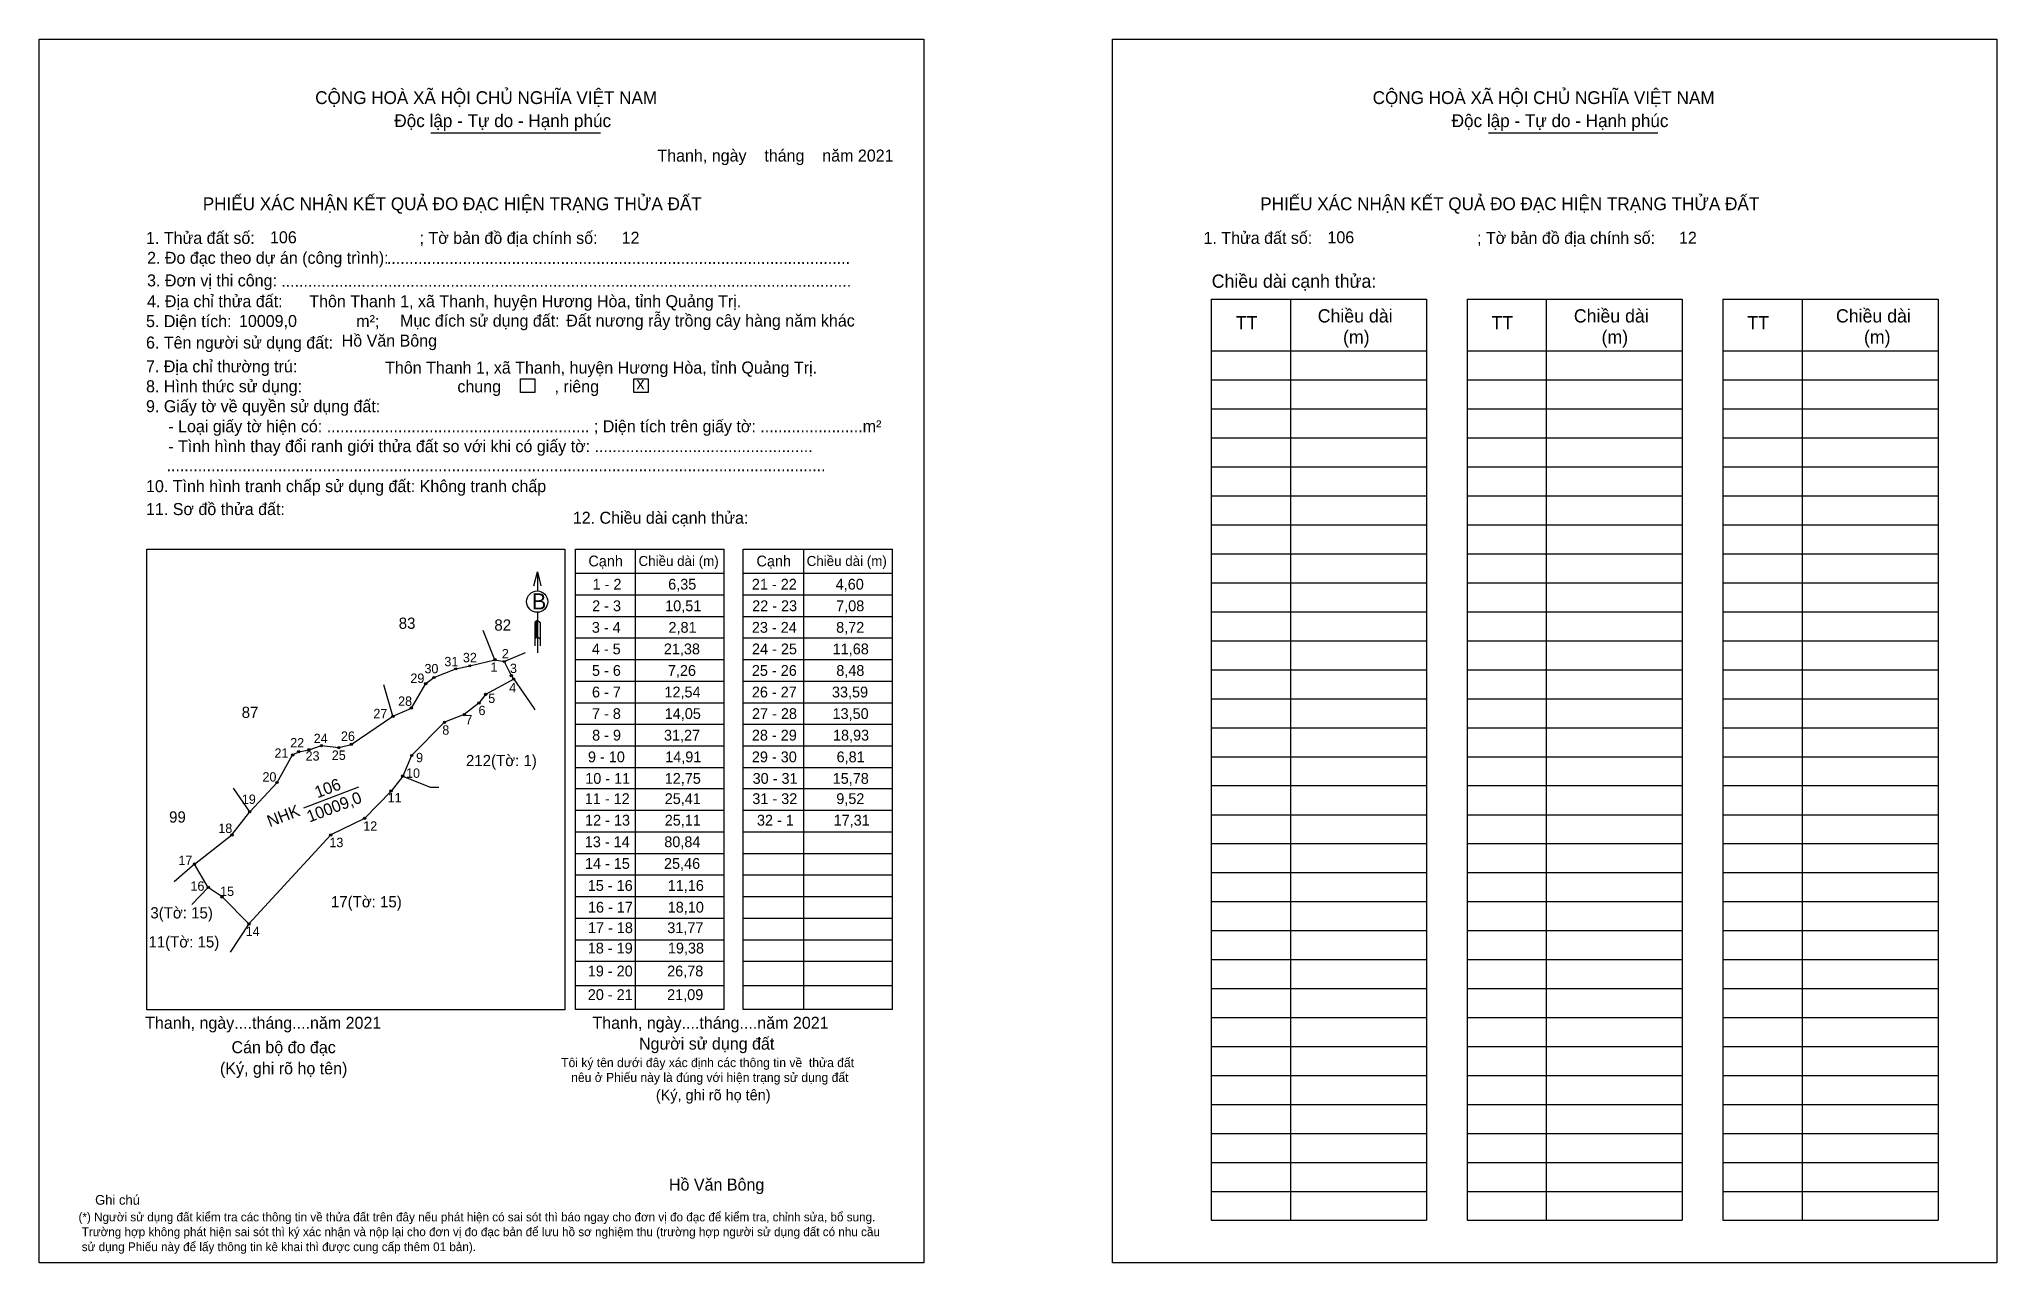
# Model space of a CAD drawing. Extents: x 544534 to 545842, y 1822777 to 1823594.
import ezdxf

# ---------------------------------------------------------------- set-up
doc = ezdxf.new("R2010")
doc.units = 0
for name, color, linetype in [('CanhThua', 7, 'Continuous'), ('kqddKhungInTrang1', 7, 'Continuous'), ('kqddKhungInTrang2', 7, 'Continuous'), ('kqddNoiDung', 7, 'Continuous'), ('kqddTemplate', 7, 'Continuous'), ('Level 1', 7, 'Continuous'), ('MocDinhThua', 7, 'Continuous'), ('NhanDiaChinhThua', 7, 'Continuous'), ('NhanTuCan', 7, 'Continuous'), ('RauThua', 7, 'Continuous'), ('SoHieuDinhThua', 7, 'Continuous')]:
    doc.layers.add(name, color=color, linetype=linetype)

msp = doc.modelspace()

# ---------------------------------------------------------------- linework, layer by layer
at = {"layer": 'CanhThua'}
for p, q in [((544821.8, 1823175.4), (544838.6, 1823179.5)), ((544838.6, 1823179.5), (544844.8, 1823178.3)), ((544844.8, 1823178.3), (544849.5, 1823168.9)), ((544792.3, 1823163.5), (544797.8, 1823167.6)), ((544797.8, 1823167.6), (544812.4, 1823173.4)), ((544812.4, 1823173.4), (544821.8, 1823175.4)), ((544851.1, 1823166.5), (544832.3, 1823156.3)), ((544849.5, 1823168.9), (544851.1, 1823166.5)), ((544782.8, 1823147.2), (544792.3, 1823163.5)), ((544832.3, 1823156.3), (544827.9, 1823150.5)), ((544742.6, 1823122.9), (544770.4, 1823141.7)), ((544770.4, 1823141.7), (544782.8, 1823147.2)), ((544818.1, 1823142.8), (544804.9, 1823137.7)), ((544827.9, 1823150.5), (544818.1, 1823142.8)), ((544804.9, 1823137.7), (544782.9, 1823115.5)), ((544693, 1823097.5), (544703.4, 1823115.9)), ((544703.4, 1823115.9), (544707.5, 1823118)), ((544707.5, 1823118), (544714.4, 1823119.4)), ((544714.4, 1823119.4), (544722.7, 1823122.1)), ((544722.7, 1823122.1), (544734.3, 1823120.8)), ((544734.3, 1823120.8), (544742.6, 1823122.9)), ((544782.9, 1823115.5), (544777, 1823101.8)), ((544777, 1823101.8), (544769.2, 1823091.8)), ((544674.8, 1823077.9), (544693, 1823097.5)), ((544769.2, 1823091.8), (544751.5, 1823073.5)), ((544662.9, 1823062.5), (544674.8, 1823077.9)), ((544751.5, 1823073.5), (544728.9, 1823062.5)), ((544637.9, 1823043), (544662.9, 1823062.5)), ((544728.9, 1823062.5), (544674.2, 1823003)), ((544647.1, 1823027.4), (544637.9, 1823043)), ((544656.3, 1823021.1), (544647.1, 1823027.4)), ((544674.2, 1823003), (544656.3, 1823021.1))]:
    msp.add_line(p, q, dxfattribs=at)
at = {"layer": 'kqddKhungInTrang1'}
msp.add_lwpolyline([(544534.1, 1823593.9), (545125, 1823593.9), (545125, 1822776.7), (544534.1, 1822776.7)], close=True, dxfattribs=at)
at = {"layer": 'kqddKhungInTrang2'}
msp.add_lwpolyline([(545251, 1823593.9), (545841.9, 1823593.9), (545841.9, 1822776.7), (545251, 1822776.7)], close=True, dxfattribs=at)
at = {"layer": 'kqddTemplate'}
for p, q in [((544795.8, 1823531.4), (544909, 1823531.4)), ((545502.2, 1823531.4), (545615.3, 1823531.4)), ((545317.1, 1823420.3), (545460.8, 1823420.3)), ((545317.1, 1823420.3), (545317.1, 1822805.1)), ((545370, 1823420.3), (545370, 1822805.1)), ((545460.8, 1823420.3), (545460.8, 1822805.1)), ((545488, 1823420.3), (545488, 1822805.1)), ((545488, 1823420.3), (545631.7, 1823420.3)), ((545540.9, 1823420.3), (545540.9, 1822805.1)), ((545631.7, 1823420.3), (545631.7, 1822805.1)), ((545658.9, 1823420.3), (545658.9, 1822805.1)), ((545658.9, 1823420.3), (545802.6, 1823420.3)), ((545711.8, 1823420.3), (545711.8, 1822805.1)), ((545802.6, 1823420.3), (545802.6, 1822805.1)), ((545317.1, 1823385.7), (545460.8, 1823385.7)), ((545488, 1823385.7), (545631.7, 1823385.7)), ((545658.9, 1823385.7), (545802.6, 1823385.7)), ((545317.1, 1823366.3), (545460.8, 1823366.3)), ((545488, 1823366.3), (545631.7, 1823366.3)), ((545658.9, 1823366.3), (545802.6, 1823366.3)), ((545317.1, 1823347), (545460.8, 1823347)), ((545488, 1823347), (545631.7, 1823347)), ((545658.9, 1823347), (545802.6, 1823347)), ((545317.1, 1823327.6), (545460.8, 1823327.6)), ((545488, 1823327.6), (545631.7, 1823327.6)), ((545658.9, 1823327.6), (545802.6, 1823327.6)), ((545317.1, 1823308.3), (545460.8, 1823308.3)), ((545488, 1823308.3), (545631.7, 1823308.3)), ((545658.9, 1823308.3), (545802.6, 1823308.3)), ((545317.1, 1823288.9), (545460.8, 1823288.9)), ((545488, 1823288.9), (545631.7, 1823288.9)), ((545658.9, 1823288.9), (545802.6, 1823288.9)), ((545317.1, 1823269.6), (545460.8, 1823269.6)), ((545488, 1823269.6), (545631.7, 1823269.6)), ((545658.9, 1823269.6), (545802.6, 1823269.6)), ((544892.3, 1823253.4), (544991.8, 1823253.4)), ((544892.3, 1822945.8), (544892.3, 1823253.4)), ((544932.3, 1823253.4), (544932.3, 1822945.8)), ((544991.8, 1822945.8), (544991.8, 1823253.4)), ((545004.5, 1823253.4), (545104.1, 1823253.4)), ((545004.5, 1822945.8), (545004.5, 1823253.4)), ((545044.6, 1823253.4), (545044.6, 1822945.8)), ((545104.1, 1822945.8), (545104.1, 1823253.4)), ((545317.1, 1823250.2), (545460.8, 1823250.2)), ((545488, 1823250.2), (545631.7, 1823250.2)), ((545658.9, 1823250.2), (545802.6, 1823250.2)), ((544866.9, 1823238.2), (544866.9, 1823225.3)), ((544892.3, 1823237.3), (544991.8, 1823237.3)), ((545004.5, 1823237.3), (545104.1, 1823237.3)), ((545317.1, 1823230.8), (545460.8, 1823230.8)), ((545488, 1823230.8), (545631.7, 1823230.8)), ((545658.9, 1823230.8), (545802.6, 1823230.8)), ((544892.3, 1823222.9), (544991.8, 1823222.9)), ((545004.5, 1823222.9), (545104.1, 1823222.9)), ((544867, 1823205.9), (544865.3, 1823204.4)), ((544867, 1823205.2), (544865.3, 1823203.6)), ((544867, 1823204.5), (544865.3, 1823202.9)), ((544865.3, 1823204.4), (544865.3, 1823188.8)), ((544867, 1823203.7), (544865.3, 1823202.2)), ((544866.9, 1823211.2), (544867, 1823184)), ((544867, 1823205.9), (544868.7, 1823204.4)), ((544868.7, 1823204.4), (544868.7, 1823188.8)), ((544892.3, 1823208.4), (544991.8, 1823208.4)), ((545004.5, 1823208.4), (545104.1, 1823208.4)), ((545317.1, 1823211.5), (545460.8, 1823211.5)), ((545488, 1823211.5), (545631.7, 1823211.5)), ((545658.9, 1823211.5), (545802.6, 1823211.5)), ((544867, 1823203), (544865.3, 1823201.4)), ((544867, 1823202.3), (544865.3, 1823200.7)), ((544867, 1823201.5), (544865.3, 1823199.9)), ((544867, 1823200.8), (544865.3, 1823199.2)), ((544867, 1823200.1), (544865.3, 1823198.5)), ((544867, 1823199.3), (544865.3, 1823197.7)), ((544867, 1823198.6), (544865.3, 1823197)), ((544867, 1823197.8), (544865.3, 1823196.3)), ((544867, 1823197.1), (544865.3, 1823195.5)), ((544867, 1823196.4), (544865.3, 1823194.8)), ((544867, 1823195.6), (544865.3, 1823194)), ((544867, 1823194.9), (544865.3, 1823193.3)), ((544867, 1823194.9), (544868.7, 1823193.3)), ((544892.3, 1823194), (544991.8, 1823194)), ((545004.5, 1823194), (545104.1, 1823194)), ((545317.1, 1823192.1), (545460.8, 1823192.1)), ((545488, 1823192.1), (545631.7, 1823192.1)), ((545658.9, 1823192.1), (545802.6, 1823192.1)), ((544892.3, 1823179.6), (544991.8, 1823179.6)), ((545004.5, 1823179.6), (545104.1, 1823179.6)), ((544892.3, 1823165.2), (544991.8, 1823165.2)), ((545004.5, 1823165.2), (545104.1, 1823165.2)), ((545317.1, 1823172.8), (545460.8, 1823172.8)), ((545488, 1823172.8), (545631.7, 1823172.8)), ((545658.9, 1823172.8), (545802.6, 1823172.8)), ((545317.1, 1823153.4), (545460.8, 1823153.4)), ((545488, 1823153.4), (545631.7, 1823153.4)), ((545658.9, 1823153.4), (545802.6, 1823153.4)), ((544892.3, 1823150.8), (544991.8, 1823150.8)), ((545004.5, 1823150.8), (545104.1, 1823150.8)), ((544892.3, 1823136.4), (544991.8, 1823136.4)), ((545004.5, 1823136.4), (545104.1, 1823136.4)), ((545317.1, 1823134.1), (545460.8, 1823134.1)), ((545488, 1823134.1), (545631.7, 1823134.1)), ((545658.9, 1823134.1), (545802.6, 1823134.1)), ((544892.3, 1823122), (544991.8, 1823122)), ((545004.5, 1823122), (545104.1, 1823122)), ((545317.1, 1823114.7), (545460.8, 1823114.7)), ((545488, 1823114.7), (545631.7, 1823114.7)), ((545658.9, 1823114.7), (545802.6, 1823114.7)), ((544892.3, 1823107.6), (544991.8, 1823107.6)), ((545004.5, 1823107.6), (545104.1, 1823107.6)), ((544991.8, 1823093.2), (544892.3, 1823093.2)), ((545104.1, 1823093.2), (545004.5, 1823093.2)), ((545317.1, 1823095.4), (545460.8, 1823095.4)), ((545488, 1823095.4), (545631.7, 1823095.4)), ((545658.9, 1823095.4), (545802.6, 1823095.4)), ((544991.8, 1823078.7), (544892.3, 1823078.7)), ((545104.1, 1823078.7), (545004.5, 1823078.7)), ((545317.1, 1823076), (545460.8, 1823076)), ((545488, 1823076), (545631.7, 1823076)), ((545658.9, 1823076), (545802.6, 1823076)), ((544991.8, 1823064.3), (544892.3, 1823064.3)), ((545104.1, 1823064.3), (545004.5, 1823064.3)), ((544991.8, 1823049.9), (544892.3, 1823049.9)), ((545104.1, 1823049.9), (545004.5, 1823049.9)), ((545317.1, 1823056.7), (545460.8, 1823056.7)), ((545488, 1823056.7), (545631.7, 1823056.7)), ((545658.9, 1823056.7), (545802.6, 1823056.7)), ((544991.8, 1823035.5), (544892.3, 1823035.5)), ((545104.1, 1823035.5), (545004.5, 1823035.5)), ((545317.1, 1823037.3), (545460.8, 1823037.3)), ((545488, 1823037.3), (545631.7, 1823037.3)), ((545658.9, 1823037.3), (545802.6, 1823037.3)), ((544991.8, 1823021.1), (544892.3, 1823021.1)), ((545104.1, 1823021.1), (545004.5, 1823021.1)), ((545317.1, 1823018), (545460.8, 1823018)), ((545488, 1823018), (545631.7, 1823018)), ((545658.9, 1823018), (545802.6, 1823018)), ((544991.8, 1823006.7), (544892.3, 1823006.7)), ((545104.1, 1823006.7), (545004.5, 1823006.7)), ((545317.1, 1822998.6), (545460.8, 1822998.6)), ((545488, 1822998.6), (545631.7, 1822998.6)), ((545658.9, 1822998.6), (545802.6, 1822998.6)), ((544991.8, 1822992.3), (544892.3, 1822992.3)), ((545104.1, 1822992.3), (545004.5, 1822992.3)), ((544991.8, 1822977.9), (544892.3, 1822977.9)), ((545104.1, 1822977.9), (545004.5, 1822977.9)), ((545317.1, 1822979.3), (545460.8, 1822979.3)), ((545488, 1822979.3), (545631.7, 1822979.3)), ((545658.9, 1822979.3), (545802.6, 1822979.3)), ((544991.8, 1822961.8), (544892.3, 1822961.8)), ((545104.1, 1822961.8), (545004.5, 1822961.8)), ((545317.1, 1822959.9), (545460.8, 1822959.9)), ((545488, 1822959.9), (545631.7, 1822959.9)), ((545658.9, 1822959.9), (545802.6, 1822959.9)), ((544991.8, 1822945.8), (544892.3, 1822945.8)), ((545104.1, 1822945.8), (545004.5, 1822945.8)), ((545317.1, 1822940.5), (545460.8, 1822940.5)), ((545488, 1822940.5), (545631.7, 1822940.5)), ((545658.9, 1822940.5), (545802.6, 1822940.5)), ((545317.1, 1822921.2), (545460.8, 1822921.2)), ((545488, 1822921.2), (545631.7, 1822921.2)), ((545658.9, 1822921.2), (545802.6, 1822921.2)), ((545317.1, 1822901.8), (545460.8, 1822901.8)), ((545488, 1822901.8), (545631.7, 1822901.8)), ((545658.9, 1822901.8), (545802.6, 1822901.8)), ((545317.1, 1822882.5), (545460.8, 1822882.5)), ((545488, 1822882.5), (545631.7, 1822882.5)), ((545658.9, 1822882.5), (545802.6, 1822882.5)), ((545317.1, 1822863.1), (545460.8, 1822863.1)), ((545488, 1822863.1), (545631.7, 1822863.1)), ((545658.9, 1822863.1), (545802.6, 1822863.1)), ((545317.1, 1822843.8), (545460.8, 1822843.8)), ((545488, 1822843.8), (545631.7, 1822843.8)), ((545658.9, 1822843.8), (545802.6, 1822843.8)), ((545317.1, 1822824.4), (545460.8, 1822824.4)), ((545488, 1822824.4), (545631.7, 1822824.4)), ((545658.9, 1822824.4), (545802.6, 1822824.4)), ((545317.1, 1822805.1), (545460.8, 1822805.1)), ((545488, 1822805.1), (545631.7, 1822805.1)), ((545658.9, 1822805.1), (545802.6, 1822805.1))]:
    msp.add_line(p, q, dxfattribs=at)
for points in [[(544855.7, 1823367), (544865.3, 1823367), (544865.3, 1823358), (544855.7, 1823358)], [(544931.3, 1823367), (544940.9, 1823367), (544940.9, 1823358), (544931.3, 1823358)], [(544606, 1823253.4), (544885.2, 1823253.4), (544885.2, 1822945.6), (544606, 1822945.6)]]:
    msp.add_lwpolyline(points, close=True, dxfattribs=at)
msp.add_lwpolyline([(544864.6, 1823228.9), (544866.9, 1823238.2), (544869.3, 1823228.9)], dxfattribs=at)
msp.add_circle((544866.8, 1823218.3), 7.09, dxfattribs=at)
at = {"layer": 'Level 1'}
for p, q in [((544838.6, 1823179.5), (544830.6, 1823199)), ((544844.8, 1823178.3), (544859, 1823184.3)), ((544770.4, 1823141.7), (544764.3, 1823162.8)), ((544674.8, 1823077.9), (544663.9, 1823093.8)), ((544637.9, 1823043), (544624.4, 1823031.1)), ((544647.1, 1823027.4), (544636.1, 1823015.9)), ((544674.2, 1823003), (544661.6, 1822984.2))]:
    msp.add_line(p, q, dxfattribs=at)
at = {"layer": 'MocDinhThua'}
for centre in [(544838.6, 1823179.5), (544844.8, 1823178.3), (544792.3, 1823163.5), (544797.8, 1823167.6), (544812.4, 1823173.4), (544821.8, 1823175.4), (544849.5, 1823168.9), (544851.1, 1823166.5), (544827.9, 1823150.5), (544832.3, 1823156.3), (544770.4, 1823141.7), (544782.8, 1823147.2), (544804.9, 1823137.7), (544818.1, 1823142.8), (544703.4, 1823115.9), (544707.5, 1823118), (544714.4, 1823119.4), (544722.7, 1823122.1), (544734.3, 1823120.8), (544742.6, 1823122.9), (544782.9, 1823115.5), (544777, 1823101.8), (544693, 1823097.5), (544769.2, 1823091.8), (544674.8, 1823077.9), (544751.5, 1823073.5), (544662.9, 1823062.5), (544728.9, 1823062.5), (544637.9, 1823043), (544647.1, 1823027.4), (544656.3, 1823021.1), (544674.2, 1823003)]:
    msp.add_circle(centre, 0.751, dxfattribs=at)
at = {"layer": 'NhanDiaChinhThua'}
msp.add_line((544711, 1823080.6), (544747.7, 1823094.7), dxfattribs=at)
at = {"layer": 'RauThua'}
for p, q in [((544851.1, 1823166.5), (544864, 1823147.8)), ((544864, 1823147.8), (544865.2, 1823146)), ((544777, 1823101.8), (544795.4, 1823094.3)), ((544795.4, 1823094.3), (544801.1, 1823094.4))]:
    msp.add_line(p, q, dxfattribs=at)

# ---------------------------------------------------------------- texts
at = {"layer": 'kqddNoiDung'}
for s, height, p in [('Thanh, ngày    tháng    năm 2021  ', 8.007, (544947.1, 1823512.2)), ('106', 8.01, (544688.3, 1823457.6)), ('12', 8.01, (544923.2, 1823457.3)), ('106', 8.01, (545394.7, 1823457.6)), ('12', 8.01, (545629.5, 1823457.3)), ('........................................................................................................', 8.0066, (544766.4, 1823443.8)), ('................................................................................................................................', 8.0066, (544695.8, 1823428.6)), ('10009,0', 8.01, (544667.6, 1823401.7)), ('Đất nương rẫy trồng cây hàng năm khác', 8.007, (544886.2, 1823402)), ('Hồ Văn Bông', 8.007, (544736.2, 1823388.6)), ('Thôn Thanh 1, xã Thanh, huyện Hương Hòa, tỉnh Quảng Trị.', 8.007, (544765.2, 1823370.6)), ('x', 8.01, (544933.1, 1823360.1)), ('1 - 2', 7.21, (544903.8, 1823226.3)), ('6,35', 7.21, (544954.3, 1823226.3)), ('21 - 22', 7.21, (545010.2, 1823226.3)), ('4,60', 7.21, (545066.2, 1823226.3)), ('2 - 3', 7.21, (544903.5, 1823211.9)), ('10,51', 7.21, (544952.3, 1823211.9)), ('22 - 23', 7.21, (545010.4, 1823211.9)), ('7,08', 7.21, (545066.5, 1823211.9)), ('3 - 4', 7.21, (544903.3, 1823197.5)), ('2,81', 7.21, (544954.5, 1823197.5)), ('23 - 24', 7.21, (545010.2, 1823197.5)), ('8,72', 7.21, (545066.5, 1823197.5)), ('4 - 5', 7.21, (544903.3, 1823183.1)), ('21,38', 7.21, (544951.4, 1823183.1)), ('24 - 25', 7.21, (545010.3, 1823183.1)), ('11,68', 7.21, (545064.2, 1823183.1)), ('5 - 6', 7.21, (544903.4, 1823168.7)), ('7,26', 7.21, (544954.1, 1823168.7)), ('25 - 26', 7.21, (545010.2, 1823168.7)), ('8,48', 7.21, (545066.6, 1823168.7)), ('6 - 7', 7.21, (544903.4, 1823154.3)), ('12,54', 7.21, (544951.8, 1823154.3)), ('26 - 27', 7.21, (545010.2, 1823154.3)), ('33,59', 7.21, (545063.7, 1823154.3)), ('7 - 8', 7.21, (544903.4, 1823139.9)), ('14,05', 7.21, (544952, 1823139.9)), ('27 - 28', 7.21, (545010.3, 1823139.9)), ('13,50', 7.21, (545064.1, 1823139.9)), ('8 - 9', 7.21, (544903.5, 1823125.5)), ('31,27', 7.21, (544951.5, 1823125.5)), ('28 - 29', 7.21, (545010.2, 1823125.5)), ('18,93', 7.21, (545064.4, 1823125.5)), ('9 - 10', 7.21, (544900.7, 1823111)), ('14,91', 7.21, (544952.3, 1823111)), ('29 - 30', 7.21, (545010.2, 1823111)), ('6,81', 7.21, (545066.8, 1823111)), ('10 - 11', 7.21, (544898.9, 1823096.6)), ('12,75', 7.21, (544952, 1823096.6)), ('30 - 31', 7.21, (545010.7, 1823096.6)), ('15,78', 7.21, (545064.2, 1823096.6)), ('11 - 12', 7.21, (544898.6, 1823083.1)), ('25,41', 7.21, (544952, 1823083.1)), ('31 - 32', 7.21, (545010.5, 1823083.1)), ('9,52', 7.21, (545066.6, 1823083.1)), ('12 - 13', 7.21, (544898.8, 1823068.7)), ('25,11', 7.21, (544952, 1823068.7)), ('32 - 1', 7.21, (545013.6, 1823068.7)), ('17,31', 7.21, (545064.8, 1823068.7)), ('13 - 14', 7.21, (544898.6, 1823054.3)), ('80,84', 7.21, (544951.7, 1823054.3)), ('14 - 15', 7.21, (544898.7, 1823039.8)), ('25,46', 7.21, (544951.5, 1823039.8)), ('15 - 16', 7.21, (544900.6, 1823025.1)), ('11,16', 7.21, (544954, 1823025.1)), ('16 - 17', 7.21, (544900.7, 1823010.6)), ('18,10', 7.21, (544954, 1823010.6)), ('17 - 18', 7.21, (544900.7, 1822996.9)), ('31,77', 7.21, (544953.7, 1822996.9)), ('18 - 19', 7.21, (544900.6, 1822983.3)), ('19,38', 7.21, (544954.1, 1822983.3)), ('19 - 20', 7.21, (544900.6, 1822968)), ('26,78', 7.21, (544953.6, 1822968)), ('20 - 21', 7.21, (544900.6, 1822952.2)), ('21,09', 7.21, (544953.6, 1822952.2)), ('Thanh, ngày....tháng....năm 2021', 8.007, (544604.9, 1822933)), ('Thanh, ngày....tháng....năm 2021', 8.007, (544903.7, 1822933)), ('Hồ Văn Bông', 8.007, (544954.8, 1822825))]:
    msp.add_text(s, height=height, dxfattribs=at).set_placement(p)
at = {"layer": 'kqddTemplate'}
for s, height, p in [('CỘNG HOÀ XÃ HỘI CHỦ NGHĨA VIỆT NAM', 8.54, (544718.5, 1823550.6)), ('CỘNG HOÀ XÃ HỘI CHỦ NGHĨA VIỆT NAM', 8.54, (545424.9, 1823550.6)), ('Độc lập - Tự do - Hạnh phúc', 8.54, (544771.4, 1823535.2)), ('Độc lập - Tự do - Hạnh phúc', 8.54, (545477.7, 1823535.2)), ('PHIẾU XÁC NHẬN KẾT QUẢ ĐO ĐẠC HIỆN TRẠNG THỬA ĐẤT', 8.54, (544643.4, 1823479.7)), ('PHIẾU XÁC NHẬN KẾT QUẢ ĐO ĐẠC HIỆN TRẠNG THỬA ĐẤT', 8.54, (545349.8, 1823479.7)), ('1. Thửa đất số:                                     ; Tờ bản đồ địa chính số:', 8.007, (544605.5, 1823457.2)), ('1. Thửa đất số:                                     ; Tờ bản đồ địa chính số:', 8.007, (545311.9, 1823457.2)), ('2. Đo đạc theo dự án (công trình): ', 8.007, (544606.2, 1823443.9)), ('3. Đơn vị thi công: ', 8.007, (544606.2, 1823428.8)), ('Chiều dài cạnh thửa:', 8.847, (545317.4, 1823427.9)), ('4. Địa chỉ thửa đất:      Thôn Thanh 1, xã Thanh, huyện Hương Hòa, tỉnh Quảng Trị.', 8.007, (544606.2, 1823414.9)), ('Chiều dài', 8.85, (545388.2, 1823404.7)), ('Chiều dài', 8.85, (545559.3, 1823404.7)), ('Chiều dài', 8.85, (545734.4, 1823404.7)), ('5. Diện tích:                            m²; ', 8.007, (544605.5, 1823401.6)), ('Mục đích sử dụng đất:', 8.007, (544775.2, 1823401.9)), ('TT', 8.85, (545333.5, 1823400.1)), ('(m)', 8.85, (545405.1, 1823390.6)), ('TT', 8.85, (545504.3, 1823400.1)), ('(m)', 8.85, (545577.8, 1823390.6)), ('TT', 8.85, (545675.2, 1823400.1)), ('(m)', 8.85, (545753.1, 1823390.6)), ('6. Tên người sử dụng đất:', 8.007, (544605.5, 1823387.3)), ('7. Địa chỉ thường trú:', 8.007, (544605.5, 1823371.4)), ('8. Hình thức sử dụng:', 8.007, (544605.5, 1823358.1)), ('chung            , riêng', 8.007, (544813.5, 1823358)), ('9. Giấy tờ về quyền sử dụng đất:', 8.007, (544605.5, 1823344.8)), ('     - Loại giấy tờ hiện có: ........................................................... ; Diện tích trên giấy tờ: .......................m²', 8.0066, (544605.5, 1823331.4)), ('     - Tình hình thay đổi ranh giới thửa đất so với khi có giấy tờ: .................................................', 8.0066, (544605.5, 1823318.1)), ('10. Tình hình tranh chấp sử dụng đất: Không tranh chấp', 8.007, (544605.5, 1823291.4)), ('....................................................................................................................................................', 8.0066, (544619.2, 1823305.4)), ('11. Sơ đồ thửa đất:', 8.007, (544605.5, 1823276.1)), ('12. Chiều dài cạnh thửa:', 8.007, (544890.6, 1823270.3)), ('Cạnh', 7.21, (544901, 1823241.8)), ('Chiều dài (m)', 6.672, (544934.5, 1823242.1)), ('Cạnh', 7.21, (545013.3, 1823241.8)), ('Chiều dài (m)', 6.672, (545046.8, 1823242.1)), ('B', 10.7, (544863.3, 1823213.1)), ('Cán bộ đo đạc', 8.007, (544662.6, 1822916.7)), ('Người sử dụng đất', 8.007, (544934.8, 1822919.1)), ('(Ký, ghi rõ họ tên)', 8.007, (544654.9, 1822902.6)), ('Tôi ký tên dưới đây xác định các thông tin về  thửa đất ', 6.053, (544882.8, 1822907.4)), ('nêu ở Phiếu này là đúng với hiện trạng sử dụng đất', 6.053, (544889.5, 1822897.5)), ('(Ký, ghi rõ họ tên)', 7.206, (544946.1, 1822885.2)), ('(*) Người sử dụng đất kiểm tra các thông tin về thửa đất trên đây nếu phát hiện có sai sót thì báo ngay cho đơn vị đo đạc để kiểm tra, chỉnh sửa, bổ sung.', 5.8368, (544560.4, 1822804.4)), ('Ghi chú', 6.49, (544571.5, 1822815.5)), (' Trường hợp không phát hiện sai sót thì ký xác nhận và nộp lại cho đơn vị đo đạc bản để lưu hồ sơ nghiệm thu (trường hợp người sử dụng đất có nhu cầu', 5.8368, (544560.4, 1822794.5)), (' sử dụng Phiếu này để lấy thông tin kê khai thì được cung cấp thêm 01 bản).', 5.837, (544560.4, 1822784.5))]:
    msp.add_text(s, height=height, dxfattribs=at).set_placement(p)
at = {"layer": 'NhanDiaChinhThua'}
for s, p in [('106', (544720, 1823086.9)), ('10009,0', (544714.7, 1823070.7)), ('NHK', (544688.2, 1823067.6))]:
    msp.add_text(s, height=7.9, rotation=20.9341, dxfattribs=at).set_placement(p)
at = {"layer": 'NhanTuCan'}
for s, p in [('83', (544774.3, 1823200.1)), ('82', (544838.2, 1823198.9)), ('87', (544669.4, 1823140.6)), ('212(Tờ: 1)', (544819.2, 1823108.4)), ('99', (544620.9, 1823070.7)), ('17(Tờ: 15)', (544729, 1823014.1)), ('3(Tờ: 15)', (544608.4, 1823006.7)), ('11(Tờ: 15)', (544607.1, 1822987.3))]:
    msp.add_text(s, height=7.51, dxfattribs=at).set_placement(p)
at = {"layer": 'SoHieuDinhThua'}
for s, p in [('31', (544804.8, 1823175.1)), ('32', (544817.2, 1823177.8)), ('1', (544835.6, 1823171.4)), ('2', (544843.2, 1823180.4)), ('29', (544782.1, 1823164)), ('30', (544791.5, 1823170.4)), ('3', (544848.6, 1823170.6)), ('28', (544773.9, 1823148.7)), ('5', (544834.1, 1823150.6)), ('4', (544848.1, 1823157.7)), ('27', (544757.4, 1823140.4)), ('7', (544818.9, 1823136.4)), ('6', (544827.6, 1823142.5)), ('22', (544701.8, 1823120.9)), ('24', (544717.5, 1823123.8)), ('26', (544735.7, 1823125.3)), ('8', (544803.4, 1823129.4)), ('21', (544691.3, 1823114)), ('23', (544712.1, 1823112.1)), ('25', (544729.6, 1823112.6)), ('9', (544785.9, 1823111)), ('20', (544683.3, 1823098.1)), ('10', (544779.2, 1823100.6)), ('19', (544669.5, 1823083.2)), ('11', (544766.9, 1823084.2)), ('18', (544653.8, 1823063.8)), ('13', (544728, 1823054.3)), ('12', (544750.6, 1823065.3)), ('17', (544627.1, 1823042.3)), ('16', (544635.2, 1823025.2)), ('15', (544655, 1823021.7)), ('14', (544672.1, 1822995))]:
    msp.add_text(s, height=6.26, dxfattribs=at).set_placement(p)

doc.saveas('drawing.dxf')
